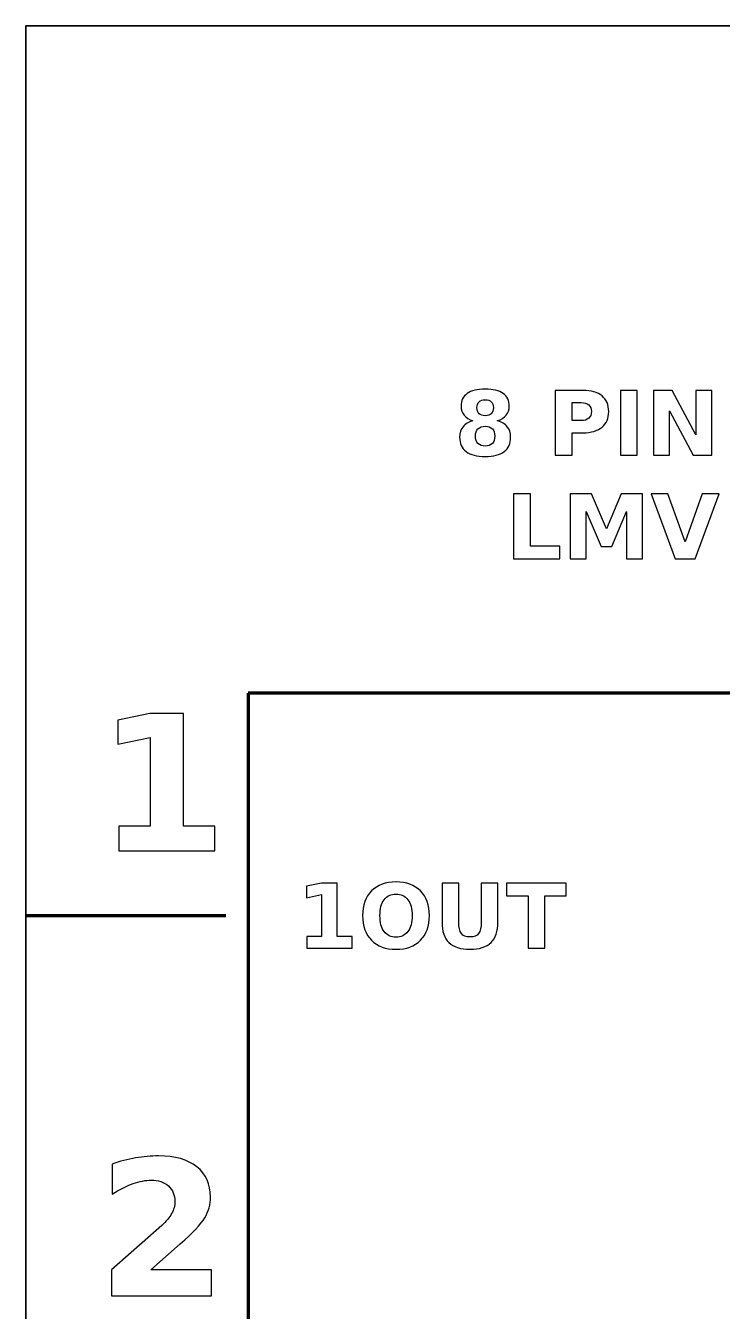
# Model space of a CAD drawing. Header units: centimetres. Extents: x -12.5 to -8.5, y -18.85 to -12.85.
# Drawn here: x -12.5 to -10.934, y -15.739 to -12.85 of the extents above; entities that cross this region are included whole.
import ezdxf

# ---------------------------------------------------------------- set-up
doc = ezdxf.new("R2010")
doc.units = ezdxf.units.CM
doc.header["$MEASUREMENT"] = 0
doc.layers.add('Layer 1', color=7, linetype='Continuous')

msp = doc.modelspace()

# ---------------------------------------------------------------- linework, layer by layer
at = {"layer": 'Layer 1', "color": 7, "lineweight": 35}
msp.add_open_spline([(-12.5, -12.85), (-12.5, -12.85), (-8.5, -12.85), (-8.5, -12.85), (-8.5, -12.85), (-8.5, -12.85), (-8.5, -18.85), (-8.5, -18.85), (-8.5, -18.85), (-8.5, -18.85), (-12.5, -18.85), (-12.5, -18.85), (-12.5, -18.85), (-12.5, -18.85), (-12.5, -12.85), (-12.5, -12.85)], degree=3, knots=[0, 0, 0, 0, 0.25, 0.25, 0.25, 0.25, 0.5, 0.5, 0.5, 0.5, 0.75, 0.75, 0.75, 0.75, 1, 1, 1, 1], dxfattribs=at)
at = {"layer": 'Layer 1', "color": 250}
for points, knots in [([(-11.49446, -13.73782), (-11.5033, -13.73515), (-11.50996, -13.73105), (-11.51446, -13.72552), (-11.51446, -13.72552), (-11.51896, -13.71998), (-11.5212, -13.71308), (-11.5212, -13.70482), (-11.5212, -13.70482), (-11.5212, -13.69252), (-11.5166, -13.68312), (-11.50743, -13.67668), (-11.50743, -13.67668), (-11.49826, -13.67025), (-11.48476, -13.66702), (-11.467, -13.66702), (-11.467, -13.66702), (-11.44936, -13.66702), (-11.43593, -13.67022), (-11.42676, -13.67665), (-11.42676, -13.67665), (-11.4176, -13.68305), (-11.413, -13.69245), (-11.413, -13.70482), (-11.413, -13.70482), (-11.413, -13.71308), (-11.41526, -13.71998), (-11.41976, -13.72552), (-11.41976, -13.72552), (-11.4243, -13.73105), (-11.431, -13.73515), (-11.43983, -13.73782), (-11.43983, -13.73782), (-11.42993, -13.74055), (-11.42246, -13.74498), (-11.41743, -13.75115), (-11.41743, -13.75115), (-11.4124, -13.75728), (-11.40986, -13.76505), (-11.40986, -13.77445), (-11.40986, -13.77445), (-11.40986, -13.78888), (-11.41466, -13.79982), (-11.42426, -13.80718), (-11.42426, -13.80718), (-11.43386, -13.81458), (-11.44813, -13.81828), (-11.467, -13.81828), (-11.467, -13.81828), (-11.48596, -13.81828), (-11.50026, -13.81458), (-11.50993, -13.80718), (-11.50993, -13.80718), (-11.5196, -13.79982), (-11.52443, -13.78888), (-11.52443, -13.77445), (-11.52443, -13.77445), (-11.52443, -13.76505), (-11.5219, -13.75728), (-11.51686, -13.75115), (-11.51686, -13.75115), (-11.51183, -13.74498), (-11.50436, -13.74055), (-11.49446, -13.73782)], [0, 0, 0, 0, 0.0625, 0.0625, 0.0625, 0.0625, 0.125, 0.125, 0.125, 0.125, 0.1875, 0.1875, 0.1875, 0.1875, 0.25, 0.25, 0.25, 0.25, 0.3125, 0.3125, 0.3125, 0.3125, 0.375, 0.375, 0.375, 0.375, 0.4375, 0.4375, 0.4375, 0.4375, 0.5, 0.5, 0.5, 0.5, 0.5625, 0.5625, 0.5625, 0.5625, 0.625, 0.625, 0.625, 0.625, 0.6875, 0.6875, 0.6875, 0.6875, 0.75, 0.75, 0.75, 0.75, 0.8125, 0.8125, 0.8125, 0.8125, 0.875, 0.875, 0.875, 0.875, 0.9375, 0.9375, 0.9375, 0.9375, 1, 1, 1, 1]), ([(-11.48566, -13.70862), (-11.48566, -13.71442), (-11.48406, -13.71888), (-11.48083, -13.72198), (-11.48083, -13.72198), (-11.4776, -13.72512), (-11.473, -13.72668), (-11.467, -13.72668), (-11.467, -13.72668), (-11.46113, -13.72668), (-11.4566, -13.72512), (-11.45343, -13.72198), (-11.45343, -13.72198), (-11.45023, -13.71888), (-11.44863, -13.71442), (-11.44863, -13.70862), (-11.44863, -13.70862), (-11.44863, -13.70282), (-11.45023, -13.69838), (-11.45343, -13.69528), (-11.45343, -13.69528), (-11.4566, -13.69218), (-11.46113, -13.69065), (-11.467, -13.69065), (-11.467, -13.69065), (-11.473, -13.69065), (-11.4776, -13.69222), (-11.48083, -13.69535), (-11.48083, -13.69535), (-11.48406, -13.69845), (-11.48566, -13.70288), (-11.48566, -13.70862)], [0, 0, 0, 0, 0.125, 0.125, 0.125, 0.125, 0.25, 0.25, 0.25, 0.25, 0.375, 0.375, 0.375, 0.375, 0.5, 0.5, 0.5, 0.5, 0.625, 0.625, 0.625, 0.625, 0.75, 0.75, 0.75, 0.75, 0.875, 0.875, 0.875, 0.875, 1, 1, 1, 1]), ([(-11.30946, -13.66965), (-11.30946, -13.66965), (-11.24706, -13.66965), (-11.24706, -13.66965), (-11.24706, -13.66965), (-11.2285, -13.66965), (-11.21426, -13.67378), (-11.20433, -13.68202), (-11.20433, -13.68202), (-11.1944, -13.69025), (-11.18943, -13.70198), (-11.18943, -13.71722), (-11.18943, -13.71722), (-11.18943, -13.73248), (-11.1944, -13.74425), (-11.20433, -13.75248), (-11.20433, -13.75248), (-11.21426, -13.76072), (-11.2285, -13.76485), (-11.24706, -13.76485), (-11.24706, -13.76485), (-11.24706, -13.76485), (-11.27186, -13.76485), (-11.27186, -13.76485), (-11.27186, -13.76485), (-11.27186, -13.76485), (-11.27186, -13.81545), (-11.27186, -13.81545), (-11.27186, -13.81545), (-11.27186, -13.81545), (-11.30946, -13.81545), (-11.30946, -13.81545), (-11.30946, -13.81545), (-11.30946, -13.81545), (-11.30946, -13.66965), (-11.30946, -13.66965)], [0, 0, 0, 0, 0.1111111, 0.1111111, 0.1111111, 0.1111111, 0.2222222, 0.2222222, 0.2222222, 0.2222222, 0.3333333, 0.3333333, 0.3333333, 0.3333333, 0.4444444, 0.4444444, 0.4444444, 0.4444444, 0.5555556, 0.5555556, 0.5555556, 0.5555556, 0.6666667, 0.6666667, 0.6666667, 0.6666667, 0.7777778, 0.7777778, 0.7777778, 0.7777778, 0.8888889, 0.8888889, 0.8888889, 0.8888889, 1, 1, 1, 1]), ([(-11.16289, -13.66965), (-11.16289, -13.66965), (-11.12529, -13.66965), (-11.12529, -13.66965), (-11.12529, -13.66965), (-11.12529, -13.66965), (-11.12529, -13.81545), (-11.12529, -13.81545), (-11.12529, -13.81545), (-11.12529, -13.81545), (-11.16289, -13.81545), (-11.16289, -13.81545), (-11.16289, -13.81545), (-11.16289, -13.81545), (-11.16289, -13.66965), (-11.16289, -13.66965)], [0, 0, 0, 0, 0.25, 0.25, 0.25, 0.25, 0.5, 0.5, 0.5, 0.5, 0.75, 0.75, 0.75, 0.75, 1, 1, 1, 1]), ([(-11.08849, -13.66965), (-11.08849, -13.66965), (-11.04649, -13.66965), (-11.04649, -13.66965), (-11.04649, -13.66965), (-11.04649, -13.66965), (-10.99346, -13.76965), (-10.99346, -13.76965), (-10.99346, -13.76965), (-10.99346, -13.76965), (-10.99346, -13.66965), (-10.99346, -13.66965), (-10.99346, -13.66965), (-10.99346, -13.66965), (-10.95783, -13.66965), (-10.95783, -13.66965), (-10.95783, -13.66965), (-10.95783, -13.66965), (-10.95783, -13.81545), (-10.95783, -13.81545), (-10.95783, -13.81545), (-10.95783, -13.81545), (-10.99983, -13.81545), (-10.99983, -13.81545), (-10.99983, -13.81545), (-10.99983, -13.81545), (-11.05286, -13.71545), (-11.05286, -13.71545), (-11.05286, -13.71545), (-11.05286, -13.71545), (-11.05286, -13.81545), (-11.05286, -13.81545), (-11.05286, -13.81545), (-11.05286, -13.81545), (-11.08849, -13.81545), (-11.08849, -13.81545), (-11.08849, -13.81545), (-11.08849, -13.81545), (-11.08849, -13.66965), (-11.08849, -13.66965)], [0, 0, 0, 0, 0.1, 0.1, 0.1, 0.1, 0.2, 0.2, 0.2, 0.2, 0.3, 0.3, 0.3, 0.3, 0.4, 0.4, 0.4, 0.4, 0.5, 0.5, 0.5, 0.5, 0.6, 0.6, 0.6, 0.6, 0.7, 0.7, 0.7, 0.7, 0.8, 0.8, 0.8, 0.8, 0.9, 0.9, 0.9, 0.9, 1, 1, 1, 1]), ([(-11.27186, -13.69688), (-11.27186, -13.69688), (-11.27186, -13.73762), (-11.27186, -13.73762), (-11.27186, -13.73762), (-11.27186, -13.73762), (-11.25106, -13.73762), (-11.25106, -13.73762), (-11.25106, -13.73762), (-11.24376, -13.73762), (-11.23813, -13.73585), (-11.23416, -13.73228), (-11.23416, -13.73228), (-11.2302, -13.72875), (-11.2282, -13.72372), (-11.2282, -13.71722), (-11.2282, -13.71722), (-11.2282, -13.71068), (-11.2302, -13.70568), (-11.23416, -13.70215), (-11.23416, -13.70215), (-11.23813, -13.69865), (-11.24376, -13.69688), (-11.25106, -13.69688), (-11.25106, -13.69688), (-11.25106, -13.69688), (-11.27186, -13.69688), (-11.27186, -13.69688)], [0, 0, 0, 0, 0.1428571, 0.1428571, 0.1428571, 0.1428571, 0.2857143, 0.2857143, 0.2857143, 0.2857143, 0.4285714, 0.4285714, 0.4285714, 0.4285714, 0.5714286, 0.5714286, 0.5714286, 0.5714286, 0.7142857, 0.7142857, 0.7142857, 0.7142857, 0.8571429, 0.8571429, 0.8571429, 0.8571429, 1, 1, 1, 1]), ([(-11.467, -13.75022), (-11.47403, -13.75022), (-11.47946, -13.75215), (-11.48323, -13.75598), (-11.48323, -13.75598), (-11.487, -13.75982), (-11.4889, -13.76532), (-11.4889, -13.77248), (-11.4889, -13.77248), (-11.4889, -13.77965), (-11.487, -13.78512), (-11.48323, -13.78895), (-11.48323, -13.78895), (-11.47946, -13.79275), (-11.47403, -13.79465), (-11.467, -13.79465), (-11.467, -13.79465), (-11.46003, -13.79465), (-11.4547, -13.79275), (-11.45096, -13.78895), (-11.45096, -13.78895), (-11.44726, -13.78512), (-11.4454, -13.77965), (-11.4454, -13.77248), (-11.4454, -13.77248), (-11.4454, -13.76525), (-11.44726, -13.75975), (-11.45096, -13.75592), (-11.45096, -13.75592), (-11.4547, -13.75212), (-11.46003, -13.75022), (-11.467, -13.75022)], [0, 0, 0, 0, 0.125, 0.125, 0.125, 0.125, 0.25, 0.25, 0.25, 0.25, 0.375, 0.375, 0.375, 0.375, 0.5, 0.5, 0.5, 0.5, 0.625, 0.625, 0.625, 0.625, 0.75, 0.75, 0.75, 0.75, 0.875, 0.875, 0.875, 0.875, 1, 1, 1, 1]), ([(-11.4031, -13.90245), (-11.4031, -13.90245), (-11.3655, -13.90245), (-11.3655, -13.90245), (-11.3655, -13.90245), (-11.3655, -13.90245), (-11.3655, -14.01982), (-11.3655, -14.01982), (-11.3655, -14.01982), (-11.3655, -14.01982), (-11.2995, -14.01982), (-11.2995, -14.01982), (-11.2995, -14.01982), (-11.2995, -14.01982), (-11.2995, -14.04825), (-11.2995, -14.04825), (-11.2995, -14.04825), (-11.2995, -14.04825), (-11.4031, -14.04825), (-11.4031, -14.04825), (-11.4031, -14.04825), (-11.4031, -14.04825), (-11.4031, -13.90245), (-11.4031, -13.90245)], [0, 0, 0, 0, 0.1666667, 0.1666667, 0.1666667, 0.1666667, 0.3333333, 0.3333333, 0.3333333, 0.3333333, 0.5, 0.5, 0.5, 0.5, 0.6666667, 0.6666667, 0.6666667, 0.6666667, 0.8333333, 0.8333333, 0.8333333, 0.8333333, 1, 1, 1, 1]), ([(-11.27567, -13.90245), (-11.27567, -13.90245), (-11.22784, -13.90245), (-11.22784, -13.90245), (-11.22784, -13.90245), (-11.22784, -13.90245), (-11.19461, -13.98048), (-11.19461, -13.98048), (-11.19461, -13.98048), (-11.19461, -13.98048), (-11.16121, -13.90245), (-11.16121, -13.90245), (-11.16121, -13.90245), (-11.16121, -13.90245), (-11.11347, -13.90245), (-11.11347, -13.90245), (-11.11347, -13.90245), (-11.11347, -13.90245), (-11.11347, -14.04825), (-11.11347, -14.04825), (-11.11347, -14.04825), (-11.11347, -14.04825), (-11.14901, -14.04825), (-11.14901, -14.04825), (-11.14901, -14.04825), (-11.14901, -14.04825), (-11.14901, -13.94162), (-11.14901, -13.94162), (-11.14901, -13.94162), (-11.14901, -13.94162), (-11.18261, -14.02022), (-11.18261, -14.02022), (-11.18261, -14.02022), (-11.18261, -14.02022), (-11.20644, -14.02022), (-11.20644, -14.02022), (-11.20644, -14.02022), (-11.20644, -14.02022), (-11.24004, -13.94162), (-11.24004, -13.94162), (-11.24004, -13.94162), (-11.24004, -13.94162), (-11.24004, -14.04825), (-11.24004, -14.04825), (-11.24004, -14.04825), (-11.24004, -14.04825), (-11.27567, -14.04825), (-11.27567, -14.04825), (-11.27567, -14.04825), (-11.27567, -14.04825), (-11.27567, -13.90245), (-11.27567, -13.90245)], [0, 0, 0, 0, 0.0769231, 0.0769231, 0.0769231, 0.0769231, 0.1538462, 0.1538462, 0.1538462, 0.1538462, 0.2307692, 0.2307692, 0.2307692, 0.2307692, 0.3076923, 0.3076923, 0.3076923, 0.3076923, 0.3846154, 0.3846154, 0.3846154, 0.3846154, 0.4615385, 0.4615385, 0.4615385, 0.4615385, 0.5384615, 0.5384615, 0.5384615, 0.5384615, 0.6153846, 0.6153846, 0.6153846, 0.6153846, 0.6923077, 0.6923077, 0.6923077, 0.6923077, 0.7692308, 0.7692308, 0.7692308, 0.7692308, 0.8461538, 0.8461538, 0.8461538, 0.8461538, 0.9230769, 0.9230769, 0.9230769, 0.9230769, 1, 1, 1, 1]), ([(-11.09404, -13.90245), (-11.09404, -13.90245), (-11.05624, -13.90245), (-11.05624, -13.90245), (-11.05624, -13.90245), (-11.05624, -13.90245), (-11.01758, -14.01005), (-11.01758, -14.01005), (-11.01758, -14.01005), (-11.01758, -14.01005), (-10.97901, -13.90245), (-10.97901, -13.90245), (-10.97901, -13.90245), (-10.97901, -13.90245), (-10.94121, -13.90245), (-10.94121, -13.90245), (-10.94121, -13.90245), (-10.94121, -13.90245), (-10.99521, -14.04825), (-10.99521, -14.04825), (-10.99521, -14.04825), (-10.99521, -14.04825), (-11.04004, -14.04825), (-11.04004, -14.04825), (-11.04004, -14.04825), (-11.04004, -14.04825), (-11.09404, -13.90245), (-11.09404, -13.90245)], [0, 0, 0, 0, 0.1428571, 0.1428571, 0.1428571, 0.1428571, 0.2857143, 0.2857143, 0.2857143, 0.2857143, 0.4285714, 0.4285714, 0.4285714, 0.4285714, 0.5714286, 0.5714286, 0.5714286, 0.5714286, 0.7142857, 0.7142857, 0.7142857, 0.7142857, 0.8571429, 0.8571429, 0.8571429, 0.8571429, 1, 1, 1, 1]), ([(-12.29076, -14.64935), (-12.29076, -14.64935), (-12.22049, -14.64935), (-12.22049, -14.64935), (-12.22049, -14.64935), (-12.22049, -14.64935), (-12.22049, -14.44989), (-12.22049, -14.44989), (-12.22049, -14.44989), (-12.22049, -14.44989), (-12.29259, -14.46478), (-12.29259, -14.46478), (-12.29259, -14.46478), (-12.29259, -14.46478), (-12.29259, -14.41059), (-12.29259, -14.41059), (-12.29259, -14.41059), (-12.29259, -14.41059), (-12.22091, -14.3957), (-12.22091, -14.3957), (-12.22091, -14.3957), (-12.22091, -14.3957), (-12.14528, -14.3957), (-12.14528, -14.3957), (-12.14528, -14.3957), (-12.14528, -14.3957), (-12.14528, -14.64935), (-12.14528, -14.64935), (-12.14528, -14.64935), (-12.14528, -14.64935), (-12.075, -14.64935), (-12.075, -14.64935), (-12.075, -14.64935), (-12.075, -14.64935), (-12.075, -14.70431), (-12.075, -14.70431), (-12.075, -14.70431), (-12.075, -14.70431), (-12.29076, -14.70431), (-12.29076, -14.70431), (-12.29076, -14.70431), (-12.29076, -14.70431), (-12.29076, -14.64935), (-12.29076, -14.64935)], [0, 0, 0, 0, 0.0909091, 0.0909091, 0.0909091, 0.0909091, 0.1818182, 0.1818182, 0.1818182, 0.1818182, 0.2727273, 0.2727273, 0.2727273, 0.2727273, 0.3636364, 0.3636364, 0.3636364, 0.3636364, 0.4545455, 0.4545455, 0.4545455, 0.4545455, 0.5454545, 0.5454545, 0.5454545, 0.5454545, 0.6363636, 0.6363636, 0.6363636, 0.6363636, 0.7272727, 0.7272727, 0.7272727, 0.7272727, 0.8181818, 0.8181818, 0.8181818, 0.8181818, 0.9090909, 0.9090909, 0.9090909, 0.9090909, 1, 1, 1, 1]), ([(-11.86824, -14.89693), (-11.86824, -14.89693), (-11.83504, -14.89693), (-11.83504, -14.89693), (-11.83504, -14.89693), (-11.83504, -14.89693), (-11.83504, -14.8027), (-11.83504, -14.8027), (-11.83504, -14.8027), (-11.83504, -14.8027), (-11.8691, -14.80973), (-11.8691, -14.80973), (-11.8691, -14.80973), (-11.8691, -14.80973), (-11.8691, -14.78413), (-11.8691, -14.78413), (-11.8691, -14.78413), (-11.8691, -14.78413), (-11.83524, -14.7771), (-11.83524, -14.7771), (-11.83524, -14.7771), (-11.83524, -14.7771), (-11.7995, -14.7771), (-11.7995, -14.7771), (-11.7995, -14.7771), (-11.7995, -14.7771), (-11.7995, -14.89693), (-11.7995, -14.89693), (-11.7995, -14.89693), (-11.7995, -14.89693), (-11.7663, -14.89693), (-11.7663, -14.89693), (-11.7663, -14.89693), (-11.7663, -14.89693), (-11.7663, -14.9229), (-11.7663, -14.9229), (-11.7663, -14.9229), (-11.7663, -14.9229), (-11.86824, -14.9229), (-11.86824, -14.9229), (-11.86824, -14.9229), (-11.86824, -14.9229), (-11.86824, -14.89693), (-11.86824, -14.89693)], [0, 0, 0, 0, 0.0909091, 0.0909091, 0.0909091, 0.0909091, 0.1818182, 0.1818182, 0.1818182, 0.1818182, 0.2727273, 0.2727273, 0.2727273, 0.2727273, 0.3636364, 0.3636364, 0.3636364, 0.3636364, 0.4545455, 0.4545455, 0.4545455, 0.4545455, 0.5454545, 0.5454545, 0.5454545, 0.5454545, 0.6363636, 0.6363636, 0.6363636, 0.6363636, 0.7272727, 0.7272727, 0.7272727, 0.7272727, 0.8181818, 0.8181818, 0.8181818, 0.8181818, 0.9090909, 0.9090909, 0.9090909, 0.9090909, 1, 1, 1, 1]), ([(-11.66753, -14.77447), (-11.6441, -14.77447), (-11.62573, -14.78117), (-11.61247, -14.7946), (-11.61247, -14.7946), (-11.59917, -14.808), (-11.59253, -14.8265), (-11.59253, -14.85013), (-11.59253, -14.85013), (-11.59253, -14.8737), (-11.59917, -14.8922), (-11.61247, -14.9056), (-11.61247, -14.9056), (-11.62573, -14.91903), (-11.6441, -14.92573), (-11.66753, -14.92573), (-11.66753, -14.92573), (-11.6909, -14.92573), (-11.70923, -14.91903), (-11.72257, -14.9056), (-11.72257, -14.9056), (-11.73587, -14.8922), (-11.74253, -14.8737), (-11.74253, -14.85013), (-11.74253, -14.85013), (-11.74253, -14.8265), (-11.73587, -14.808), (-11.72257, -14.7946), (-11.72257, -14.7946), (-11.70923, -14.78117), (-11.6909, -14.77447), (-11.66753, -14.77447)], [0, 0, 0, 0, 0.125, 0.125, 0.125, 0.125, 0.25, 0.25, 0.25, 0.25, 0.375, 0.375, 0.375, 0.375, 0.5, 0.5, 0.5, 0.5, 0.625, 0.625, 0.625, 0.625, 0.75, 0.75, 0.75, 0.75, 0.875, 0.875, 0.875, 0.875, 1, 1, 1, 1]), ([(-11.5641, -14.7771), (-11.5641, -14.7771), (-11.5265, -14.7771), (-11.5265, -14.7771), (-11.5265, -14.7771), (-11.5265, -14.7771), (-11.5265, -14.8645), (-11.5265, -14.8645), (-11.5265, -14.8645), (-11.5265, -14.87653), (-11.52454, -14.88517), (-11.5206, -14.89033), (-11.5206, -14.89033), (-11.51667, -14.8955), (-11.51024, -14.8981), (-11.5013, -14.8981), (-11.5013, -14.8981), (-11.4923, -14.8981), (-11.48584, -14.8955), (-11.4819, -14.89033), (-11.4819, -14.89033), (-11.47797, -14.88517), (-11.476, -14.87653), (-11.476, -14.8645), (-11.476, -14.8645), (-11.476, -14.8645), (-11.476, -14.7771), (-11.476, -14.7771), (-11.476, -14.7771), (-11.476, -14.7771), (-11.4384, -14.7771), (-11.4384, -14.7771), (-11.4384, -14.7771), (-11.4384, -14.7771), (-11.4384, -14.8645), (-11.4384, -14.8645), (-11.4384, -14.8645), (-11.4384, -14.88513), (-11.44357, -14.9005), (-11.45394, -14.9106), (-11.45394, -14.9106), (-11.46427, -14.9207), (-11.48007, -14.92573), (-11.5013, -14.92573), (-11.5013, -14.92573), (-11.52247, -14.92573), (-11.53824, -14.9207), (-11.54857, -14.9106), (-11.54857, -14.9106), (-11.55894, -14.9005), (-11.5641, -14.88513), (-11.5641, -14.8645), (-11.5641, -14.8645), (-11.5641, -14.8645), (-11.5641, -14.7771), (-11.5641, -14.7771)], [0, 0, 0, 0, 0.0714286, 0.0714286, 0.0714286, 0.0714286, 0.1428571, 0.1428571, 0.1428571, 0.1428571, 0.2142857, 0.2142857, 0.2142857, 0.2142857, 0.2857143, 0.2857143, 0.2857143, 0.2857143, 0.3571429, 0.3571429, 0.3571429, 0.3571429, 0.4285714, 0.4285714, 0.4285714, 0.4285714, 0.5, 0.5, 0.5, 0.5, 0.5714286, 0.5714286, 0.5714286, 0.5714286, 0.6428571, 0.6428571, 0.6428571, 0.6428571, 0.7142857, 0.7142857, 0.7142857, 0.7142857, 0.7857143, 0.7857143, 0.7857143, 0.7857143, 0.8571429, 0.8571429, 0.8571429, 0.8571429, 0.9285714, 0.9285714, 0.9285714, 0.9285714, 1, 1, 1, 1]), ([(-11.4191, -14.7771), (-11.4191, -14.7771), (-11.28474, -14.7771), (-11.28474, -14.7771), (-11.28474, -14.7771), (-11.28474, -14.7771), (-11.28474, -14.80553), (-11.28474, -14.80553), (-11.28474, -14.80553), (-11.28474, -14.80553), (-11.33307, -14.80553), (-11.33307, -14.80553), (-11.33307, -14.80553), (-11.33307, -14.80553), (-11.33307, -14.9229), (-11.33307, -14.9229), (-11.33307, -14.9229), (-11.33307, -14.9229), (-11.37067, -14.9229), (-11.37067, -14.9229), (-11.37067, -14.9229), (-11.37067, -14.9229), (-11.37067, -14.80553), (-11.37067, -14.80553), (-11.37067, -14.80553), (-11.37067, -14.80553), (-11.4191, -14.80553), (-11.4191, -14.80553), (-11.4191, -14.80553), (-11.4191, -14.80553), (-11.4191, -14.7771), (-11.4191, -14.7771)], [0, 0, 0, 0, 0.125, 0.125, 0.125, 0.125, 0.25, 0.25, 0.25, 0.25, 0.375, 0.375, 0.375, 0.375, 0.5, 0.5, 0.5, 0.5, 0.625, 0.625, 0.625, 0.625, 0.75, 0.75, 0.75, 0.75, 0.875, 0.875, 0.875, 0.875, 1, 1, 1, 1]), ([(-11.66753, -14.8017), (-11.679, -14.8017), (-11.68787, -14.80593), (-11.6942, -14.8144), (-11.6942, -14.8144), (-11.7005, -14.82287), (-11.70367, -14.83477), (-11.70367, -14.85013), (-11.70367, -14.85013), (-11.70367, -14.86547), (-11.7005, -14.87733), (-11.6942, -14.8858), (-11.6942, -14.8858), (-11.68787, -14.89427), (-11.679, -14.8985), (-11.66753, -14.8985), (-11.66753, -14.8985), (-11.656, -14.8985), (-11.6471, -14.89427), (-11.64077, -14.8858), (-11.64077, -14.8858), (-11.63447, -14.87733), (-11.6313, -14.86547), (-11.6313, -14.85013), (-11.6313, -14.85013), (-11.6313, -14.83477), (-11.63447, -14.82287), (-11.64077, -14.8144), (-11.64077, -14.8144), (-11.6471, -14.80593), (-11.656, -14.8017), (-11.66753, -14.8017)], [0, 0, 0, 0, 0.125, 0.125, 0.125, 0.125, 0.25, 0.25, 0.25, 0.25, 0.375, 0.375, 0.375, 0.375, 0.5, 0.5, 0.5, 0.5, 0.625, 0.625, 0.625, 0.625, 0.75, 0.75, 0.75, 0.75, 0.875, 0.875, 0.875, 0.875, 1, 1, 1, 1]), ([(-12.21837, -15.64582), (-12.21837, -15.64582), (-12.08255, -15.64582), (-12.08255, -15.64582), (-12.08255, -15.64582), (-12.08255, -15.64582), (-12.08255, -15.70431), (-12.08255, -15.70431), (-12.08255, -15.70431), (-12.08255, -15.70431), (-12.30685, -15.70431), (-12.30685, -15.70431), (-12.30685, -15.70431), (-12.30685, -15.70431), (-12.30685, -15.64582), (-12.30685, -15.64582), (-12.30685, -15.64582), (-12.30685, -15.64582), (-12.19417, -15.54641), (-12.19417, -15.54641), (-12.19417, -15.54641), (-12.18408, -15.53731), (-12.17667, -15.52842), (-12.17187, -15.51974), (-12.17187, -15.51974), (-12.16701, -15.51106), (-12.16461, -15.50203), (-12.16461, -15.49264), (-12.16461, -15.49264), (-12.16461, -15.47818), (-12.16948, -15.46654), (-12.17921, -15.45772), (-12.17921, -15.45772), (-12.18888, -15.4489), (-12.20179, -15.44453), (-12.21795, -15.44453), (-12.21795, -15.44453), (-12.23036, -15.44453), (-12.24391, -15.44721), (-12.25866, -15.4525), (-12.25866, -15.4525), (-12.2734, -15.45779), (-12.28921, -15.46569), (-12.306, -15.47614), (-12.306, -15.47614), (-12.306, -15.47614), (-12.306, -15.40833), (-12.306, -15.40833), (-12.306, -15.40833), (-12.28808, -15.40241), (-12.27037, -15.39789), (-12.25287, -15.39479), (-12.25287, -15.39479), (-12.23537, -15.39168), (-12.21823, -15.39013), (-12.20137, -15.39013), (-12.20137, -15.39013), (-12.16447, -15.39013), (-12.13575, -15.39824), (-12.11529, -15.41454), (-12.11529, -15.41454), (-12.09483, -15.43077), (-12.0846, -15.45342), (-12.0846, -15.48256), (-12.0846, -15.48256), (-12.0846, -15.49935), (-12.08897, -15.51501), (-12.09765, -15.52955), (-12.09765, -15.52955), (-12.10633, -15.54408), (-12.1246, -15.56355), (-12.1524, -15.58796), (-12.1524, -15.58796), (-12.1524, -15.58796), (-12.21837, -15.64582), (-12.21837, -15.64582)], [0, 0, 0, 0, 0.0526316, 0.0526316, 0.0526316, 0.0526316, 0.1052632, 0.1052632, 0.1052632, 0.1052632, 0.1578947, 0.1578947, 0.1578947, 0.1578947, 0.2105263, 0.2105263, 0.2105263, 0.2105263, 0.2631579, 0.2631579, 0.2631579, 0.2631579, 0.3157895, 0.3157895, 0.3157895, 0.3157895, 0.3684211, 0.3684211, 0.3684211, 0.3684211, 0.4210526, 0.4210526, 0.4210526, 0.4210526, 0.4736842, 0.4736842, 0.4736842, 0.4736842, 0.5263158, 0.5263158, 0.5263158, 0.5263158, 0.5789474, 0.5789474, 0.5789474, 0.5789474, 0.6315789, 0.6315789, 0.6315789, 0.6315789, 0.6842105, 0.6842105, 0.6842105, 0.6842105, 0.7368421, 0.7368421, 0.7368421, 0.7368421, 0.7894737, 0.7894737, 0.7894737, 0.7894737, 0.8421053, 0.8421053, 0.8421053, 0.8421053, 0.8947368, 0.8947368, 0.8947368, 0.8947368, 0.9473684, 0.9473684, 0.9473684, 0.9473684, 1, 1, 1, 1])]:
    msp.add_open_spline(points, degree=3, knots=knots, dxfattribs=at)
at = {"layer": 'Layer 1', "color": 250, "lineweight": 100}
msp.add_open_spline([(-12, -14.35), (-12, -14.35), (-9, -14.35), (-9, -14.35), (-9, -14.35), (-9, -14.35), (-9, -18.25), (-9, -18.25), (-9, -18.25), (-9, -18.25), (-12, -18.25), (-12, -18.25), (-12, -18.25), (-12, -18.25), (-12, -14.35), (-12, -14.35)], degree=3, knots=[0, 0, 0, 0, 0.25, 0.25, 0.25, 0.25, 0.5, 0.5, 0.5, 0.5, 0.75, 0.75, 0.75, 0.75, 1, 1, 1, 1], dxfattribs=at)
at = {"layer": 'Layer 1', "color": 250, "lineweight": 106}
msp.add_open_spline([(-12.5, -14.85), (-12.5, -14.85), (-12.05001, -14.84998), (-12.05001, -14.84998)], degree=3, dxfattribs=at)

doc.saveas('drawing.dxf')
